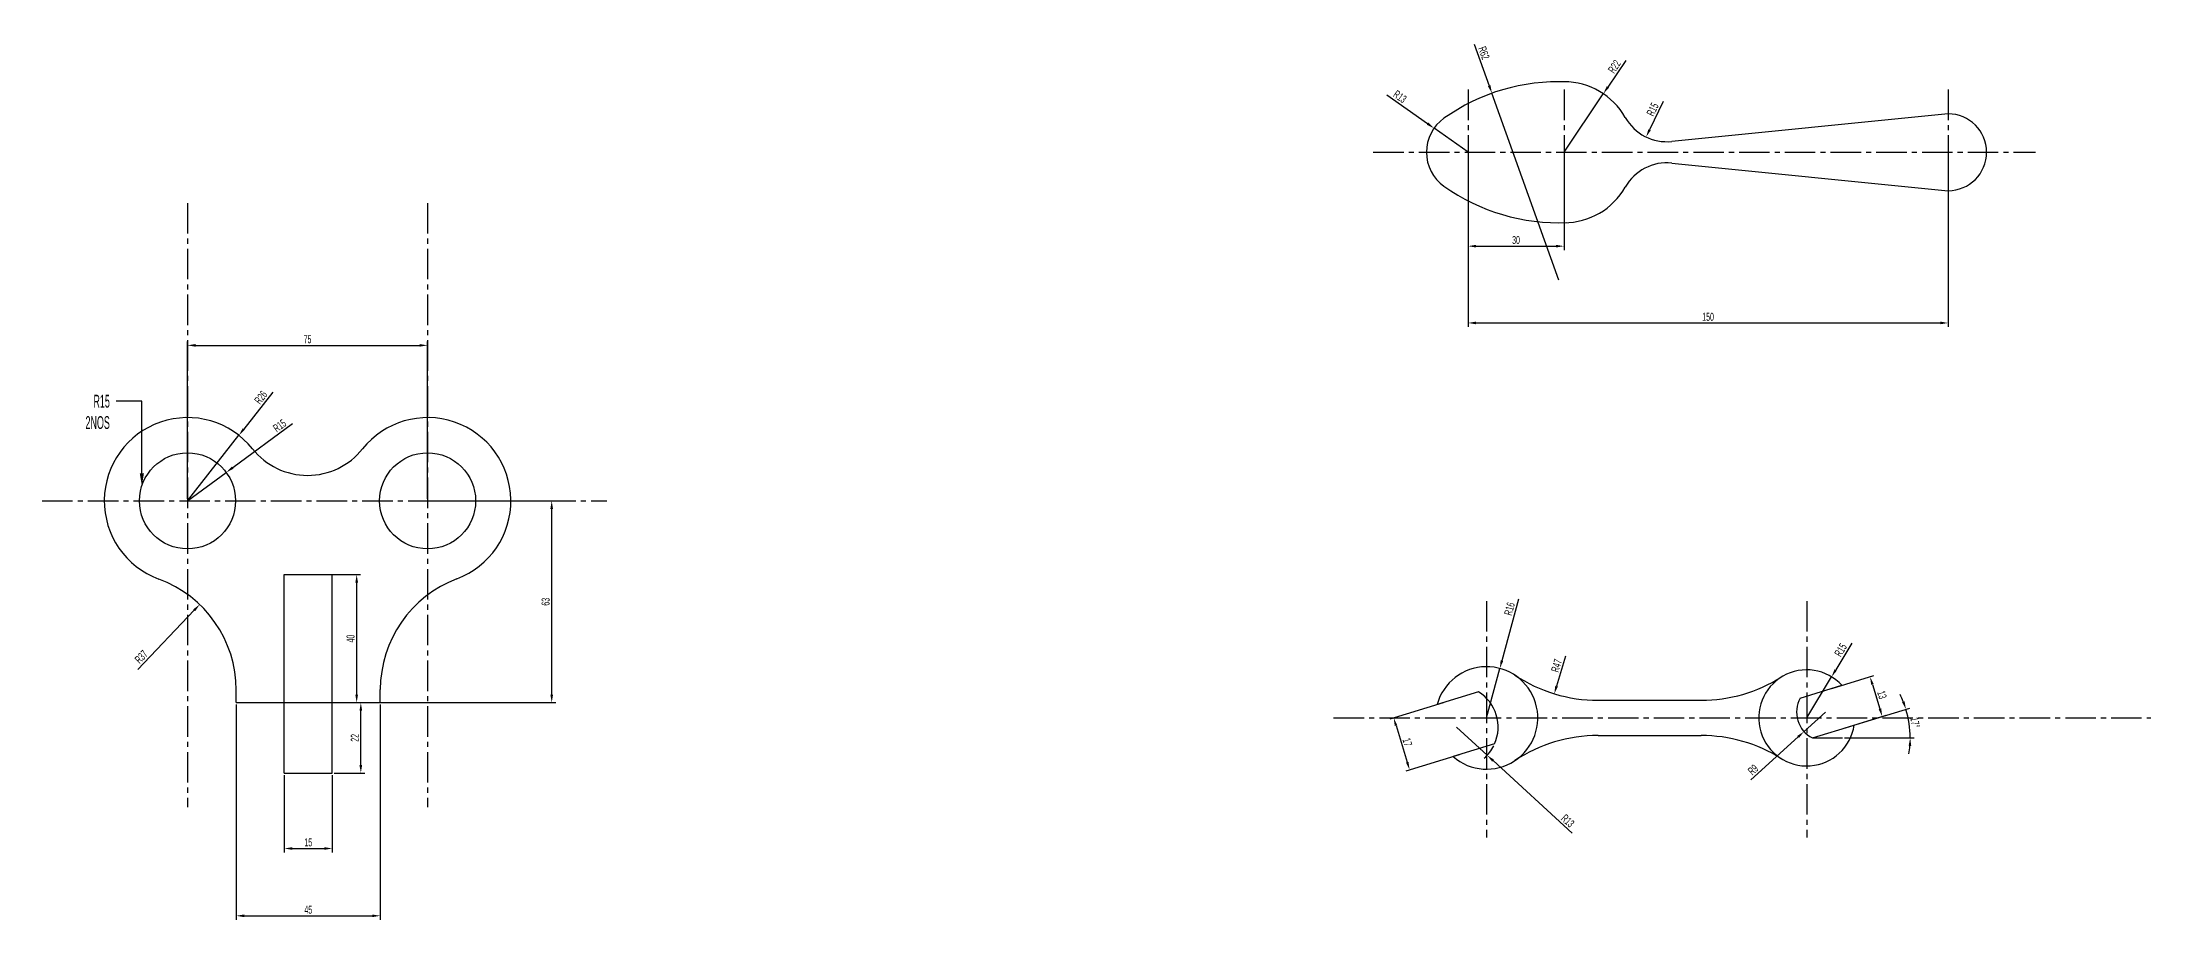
# Model space of a CAD drawing. Header units: millimetres. Extents: x 1568 to 31342, y 459 to 4403.
# Drawn here: x 3493 to 4151, y 1653 to 1927 of the extents above; entities that cross this region are included whole.
import ezdxf
from ezdxf import colors
from ezdxf.entities.mleader import LeaderData, LeaderLine
from ezdxf.math import Vec2, Vec3

# ---------------------------------------------------------------- set-up
doc = ezdxf.new("R2010")
doc.units = ezdxf.units.MM
doc.header["$LTSCALE"] = 0.5
doc.linetypes.add('CENTER2', pattern=[28.575, 19.05, -3.175, 3.175, -3.175])
for name, color, linetype in [('centre line', 3, 'CENTER2'), ('dim', 210, 'Continuous'), ('drawing', 7, 'Continuous')]:
    doc.layers.add(name, color=color, linetype=linetype)
doc.styles.get("Standard").update_dxf_attribs({"font": 'arial.ttf', "width": 0.5})
doc.dimstyles.new('ISO-25', dxfattribs={"dimtxt": 2.5, "dimasz": 2.5, "dimexe": 1.25, "dimexo": 0.625, "dimtad": 1, "dimtxsty": 'Standard', "dimcen": 2.5, "dimadec": 0, "dimazin": 0, "dimtfac": 1, "dimtmove": 0, "dimatfit": 3, "dimfxl": 1, "dimarcsym": 0})

# ---------------------------------------------------------------- blocks, each defined once
blk = doc.blocks.new('*D7')
at = {"layer": 'Defpoints', "color": 0, "transparency": 16777216}
for p in [(3554.05, 1803.93), (3538.01, 1783.46)]:
    blk.add_point(p, dxfattribs=at)
at = {"layer": 'dim', "color": 0, "lineweight": -2, "transparency": 16777216}
for p, q in [((3564.63, 1817.43), (3555.59, 1805.89)), ((3538.01, 1783.46), (3554.05, 1803.93))]:
    blk.add_line(p, q, dxfattribs=at)
at = {"layer": 'dim', "color": 0, "transparency": 16777216}
blk.add_solid([(3555.26, 1806.15), (3555.92, 1805.64), (3554.05, 1803.93)], dxfattribs=at)
at = {"layer": 'dim', "color": 0, "transparency": 16777216, "insert": (3560.91, 1815.76), "char_height": 2.5, "attachment_point": 5, "rotation": 51.91966}
blk.add_mtext('R26', dxfattribs=at)
blk = doc.blocks.new('*D8')
at = {"layer": 'Defpoints', "color": 0, "transparency": 16777216}
for p in [(3550.11, 1792.33), (3538.01, 1783.46)]:
    blk.add_point(p, dxfattribs=at)
at = {"layer": 'dim', "color": 0, "lineweight": -2, "transparency": 16777216}
for p, q in [((3570.84, 1807.54), (3552.12, 1793.81)), ((3538.01, 1783.46), (3550.11, 1792.33))]:
    blk.add_line(p, q, dxfattribs=at)
at = {"layer": 'dim', "color": 0, "transparency": 16777216}
blk.add_solid([(3551.88, 1794.15), (3552.37, 1793.47), (3550.11, 1792.33)], dxfattribs=at)
at = {"layer": 'dim', "color": 0, "transparency": 16777216, "insert": (3566.8, 1806.93), "char_height": 2.5, "attachment_point": 5, "rotation": 36.26311}
blk.add_mtext('R15', dxfattribs=at)
blk = doc.blocks.new('*D9')
at = {"layer": 'Defpoints', "color": 0, "transparency": 16777216}
for p in [(3568.24, 1698.46), (3583.24, 1698.46), (3583.24, 1674.91)]:
    blk.add_point(p, dxfattribs=at)
at = {"layer": 'dim', "color": 0, "lineweight": -2, "transparency": 16777216}
for p, q in [((3568.24, 1697.83), (3568.24, 1673.66)), ((3583.24, 1697.83), (3583.24, 1673.66)), ((3570.74, 1674.91), (3580.74, 1674.91))]:
    blk.add_line(p, q, dxfattribs=at)
at = {"layer": 'dim', "color": 0, "transparency": 16777216}
for points in [[(3570.74, 1675.32), (3570.74, 1674.49), (3568.24, 1674.91)], [(3580.74, 1675.32), (3580.74, 1674.49), (3583.24, 1674.91)]]:
    blk.add_solid(points, dxfattribs=at)
at = {"layer": 'dim', "color": 0, "transparency": 16777216, "insert": (3575.74, 1676.81), "char_height": 2.5, "attachment_point": 5}
blk.add_mtext('15', dxfattribs=at)
blk = doc.blocks.new('*D10')
at = {"layer": 'Defpoints', "color": 0, "transparency": 16777216}
for p in [(3553.24, 1720.46), (3598.24, 1720.46), (3598.24, 1653.89)]:
    blk.add_point(p, dxfattribs=at)
at = {"layer": 'dim', "color": 0, "lineweight": -2, "transparency": 16777216}
for p, q in [((3553.24, 1719.83), (3553.24, 1652.64)), ((3598.24, 1719.83), (3598.24, 1652.64)), ((3555.74, 1653.89), (3595.74, 1653.89))]:
    blk.add_line(p, q, dxfattribs=at)
at = {"layer": 'dim', "color": 0, "transparency": 16777216}
for points in [[(3555.74, 1654.3), (3555.74, 1653.47), (3553.24, 1653.89)], [(3595.74, 1654.3), (3595.74, 1653.47), (3598.24, 1653.89)]]:
    blk.add_solid(points, dxfattribs=at)
at = {"layer": 'dim', "color": 0, "transparency": 16777216, "insert": (3575.74, 1655.78), "char_height": 2.5, "attachment_point": 5}
blk.add_mtext('45', dxfattribs=at)
blk = doc.blocks.new('*D11')
at = {"layer": 'Defpoints', "color": 0, "transparency": 16777216}
for p in [(3583.24, 1720.46), (3592.15, 1720.46), (3583.24, 1698.46)]:
    blk.add_point(p, dxfattribs=at)
at = {"layer": 'dim', "color": 0, "lineweight": -2, "transparency": 16777216}
for p, q in [((3583.86, 1720.46), (3593.4, 1720.46)), ((3592.15, 1700.96), (3592.15, 1717.96)), ((3583.86, 1698.46), (3593.4, 1698.46))]:
    blk.add_line(p, q, dxfattribs=at)
at = {"layer": 'dim', "color": 0, "transparency": 16777216}
for points in [[(3591.73, 1717.96), (3592.56, 1717.96), (3592.15, 1720.46)], [(3591.73, 1700.96), (3592.56, 1700.96), (3592.15, 1698.46)]]:
    blk.add_solid(points, dxfattribs=at)
at = {"layer": 'dim', "color": 0, "transparency": 16777216, "insert": (3590.27, 1709.46), "char_height": 2.5, "attachment_point": 5, "rotation": 90}
blk.add_mtext('22', dxfattribs=at)
blk = doc.blocks.new('*D12')
at = {"layer": 'Defpoints', "color": 0, "transparency": 16777216}
for p in [(3575.74, 1760.46), (3583.24, 1720.46), (3590.85, 1720.46)]:
    blk.add_point(p, dxfattribs=at)
at = {"layer": 'dim', "color": 0, "lineweight": -2, "transparency": 16777216}
for p, q in [((3576.36, 1760.46), (3592.1, 1760.46)), ((3590.85, 1757.96), (3590.85, 1722.96)), ((3583.86, 1720.46), (3592.1, 1720.46))]:
    blk.add_line(p, q, dxfattribs=at)
at = {"layer": 'dim', "color": 0, "transparency": 16777216}
for points in [[(3590.44, 1757.96), (3591.27, 1757.96), (3590.85, 1760.46)], [(3590.44, 1722.96), (3591.27, 1722.96), (3590.85, 1720.46)]]:
    blk.add_solid(points, dxfattribs=at)
at = {"layer": 'dim', "color": 0, "transparency": 16777216, "insert": (3588.95, 1740.46), "char_height": 2.5, "attachment_point": 5, "rotation": 90}
blk.add_mtext('40', dxfattribs=at)
blk = doc.blocks.new('*D13')
at = {"layer": 'Defpoints', "color": 0, "transparency": 16777216}
for p in [(3541.8, 1751.09), (3516.24, 1724.34)]:
    blk.add_point(p, dxfattribs=at)
at = {"layer": 'dim', "color": 0, "lineweight": -2, "transparency": 16777216}
blk.add_line((3522.44, 1730.83), (3540.08, 1749.28), dxfattribs=at)
at = {"layer": 'dim', "color": 0, "transparency": 16777216}
blk.add_solid([(3539.77, 1749.57), (3540.38, 1748.99), (3541.8, 1751.09)], dxfattribs=at)
at = {"layer": 'dim', "color": 0, "transparency": 16777216, "insert": (3523.56, 1734.76), "char_height": 2.5, "attachment_point": 5, "rotation": 46.29245}
blk.add_mtext('R37', dxfattribs=at)
blk = doc.blocks.new('*D14')
at = {"layer": 'Defpoints', "color": 0, "transparency": 16777216}
for p in [(3613.01, 1783.46), (3651.78, 1783.46), (3560.74, 1720.46)]:
    blk.add_point(p, dxfattribs=at)
at = {"layer": 'dim', "color": 0, "lineweight": -2, "transparency": 16777216}
for p, q in [((3613.64, 1783.46), (3653.03, 1783.46)), ((3651.78, 1722.96), (3651.78, 1780.96)), ((3561.36, 1720.46), (3653.03, 1720.46))]:
    blk.add_line(p, q, dxfattribs=at)
at = {"layer": 'dim', "color": 0, "transparency": 16777216}
for points in [[(3651.36, 1780.96), (3652.2, 1780.96), (3651.78, 1783.46)], [(3651.36, 1722.96), (3652.2, 1722.96), (3651.78, 1720.46)]]:
    blk.add_solid(points, dxfattribs=at)
at = {"layer": 'dim', "color": 0, "transparency": 16777216, "insert": (3649.88, 1751.96), "char_height": 2.5, "attachment_point": 5, "rotation": 90}
blk.add_mtext('63', dxfattribs=at)
blk = doc.blocks.new('*D15')
at = {"layer": 'Defpoints', "color": 0, "transparency": 16777216}
for p in [(3613.01, 1832.02), (3538.01, 1783.46), (3613.01, 1783.46)]:
    blk.add_point(p, dxfattribs=at)
at = {"layer": 'dim', "color": 0, "lineweight": -2, "transparency": 16777216}
for p, q in [((3538.01, 1784.08), (3538.01, 1833.27)), ((3540.51, 1832.02), (3610.51, 1832.02)), ((3613.01, 1784.08), (3613.01, 1833.27))]:
    blk.add_line(p, q, dxfattribs=at)
at = {"layer": 'dim', "color": 0, "transparency": 16777216}
for points in [[(3540.51, 1832.44), (3540.51, 1831.61), (3538.01, 1832.02)], [(3610.51, 1832.44), (3610.51, 1831.61), (3613.01, 1832.02)]]:
    blk.add_solid(points, dxfattribs=at)
at = {"layer": 'dim', "color": 0, "transparency": 16777216, "insert": (3575.51, 1833.92), "char_height": 2.5, "attachment_point": 5}
blk.add_mtext('75', dxfattribs=at)
blk = doc.blocks.new('*D16')
at = {"layer": 'Defpoints', "color": 0, "transparency": 16777216}
for p in [(3978.65, 1768.19), (3964.96, 1723.23)]:
    blk.add_point(p, dxfattribs=at)
at = {"layer": 'dim', "color": 0, "lineweight": -2, "transparency": 16777216}
blk.add_line((3968.52, 1734.92), (3965.69, 1725.62), dxfattribs=at)
at = {"layer": 'dim', "color": 0, "transparency": 16777216}
blk.add_solid([(3965.29, 1725.74), (3966.09, 1725.5), (3964.96, 1723.23)], dxfattribs=at)
at = {"layer": 'dim', "color": 0, "transparency": 16777216, "insert": (3965.67, 1732.01), "char_height": 2.5, "attachment_point": 5, "rotation": 73.06748}
blk.add_mtext('R47', dxfattribs=at)
blk = doc.blocks.new('*D17')
at = {"layer": 'Defpoints', "color": 0, "transparency": 16777216}
for p in [(4051.59, 1728.52), (4043.82, 1715.69)]:
    blk.add_point(p, dxfattribs=at)
at = {"layer": 'dim', "color": 0, "lineweight": -2, "transparency": 16777216}
for p, q in [((4057.94, 1738.99), (4052.89, 1730.66)), ((4043.82, 1715.69), (4051.59, 1728.52))]:
    blk.add_line(p, q, dxfattribs=at)
at = {"layer": 'dim', "color": 0, "transparency": 16777216}
blk.add_solid([(4052.53, 1730.87), (4053.25, 1730.44), (4051.59, 1728.52)], dxfattribs=at)
at = {"layer": 'dim', "color": 0, "transparency": 16777216, "insert": (4054.43, 1736.88), "char_height": 2.5, "attachment_point": 5, "rotation": 58.79652}
blk.add_mtext('R15', dxfattribs=at)
blk = doc.blocks.new('*D18')
at = {"layer": 'Defpoints', "color": 0, "transparency": 16777216}
for p in [(4049.65, 1717.49), (4042.99, 1711.43)]:
    blk.add_point(p, dxfattribs=at)
at = {"layer": 'dim', "color": 0, "lineweight": -2, "transparency": 16777216}
for p, q in [((4049.65, 1717.49), (4042.99, 1711.43)), ((4026.39, 1696.31), (4041.14, 1709.75))]:
    blk.add_line(p, q, dxfattribs=at)
at = {"layer": 'dim', "color": 0, "transparency": 16777216}
blk.add_solid([(4040.86, 1710.05), (4041.42, 1709.44), (4042.99, 1711.43)], dxfattribs=at)
at = {"layer": 'dim', "color": 0, "transparency": 16777216, "insert": (4027.06, 1699.5), "char_height": 2.5, "attachment_point": 5, "rotation": 42.31714}
blk.add_mtext('R9', dxfattribs=at)
blk = doc.blocks.new('*D19')
at = {"layer": 'Defpoints', "color": 0, "transparency": 16777216}
for p in [(4051.1, 1724.73), (4067.42, 1716.13), (4054.9, 1712.3)]:
    blk.add_point(p, dxfattribs=at)
at = {"layer": 'dim', "color": 0, "lineweight": -2, "transparency": 16777216}
for p, q in [((4051.7, 1724.91), (4064.81, 1728.92)), ((4064.35, 1726.17), (4066.69, 1718.52)), ((4055.5, 1712.48), (4068.61, 1716.49))]:
    blk.add_line(p, q, dxfattribs=at)
at = {"layer": 'dim', "color": 0, "transparency": 16777216}
for points in [[(4064.75, 1726.29), (4063.95, 1726.04), (4063.62, 1728.56)], [(4067.09, 1718.64), (4066.29, 1718.39), (4067.42, 1716.13)]]:
    blk.add_solid(points, dxfattribs=at)
at = {"layer": 'dim', "color": 0, "transparency": 16777216, "insert": (4067.34, 1722.9), "char_height": 2.5, "attachment_point": 5, "rotation": 287}
blk.add_mtext('13', dxfattribs=at)
blk = doc.blocks.new('*D20')
at = {"layer": 'Defpoints', "color": 0, "transparency": 16777216}
for p in [(4058.64, 1713.44), (4045.59, 1709.45), (4045.59, 1709.45), (4055, 1709.45), (4076.01, 1712.47)]:
    blk.add_point(p, dxfattribs=at)
at = {"layer": 'dim', "color": 0, "lineweight": -2, "transparency": 16777216}
for p, q in [((4059.23, 1713.62), (4076.02, 1718.75)), ((4055.63, 1709.45), (4077.41, 1709.45))]:
    blk.add_line(p, q, dxfattribs=at)
for start, end in [(21.68766, 26.37532), (0, 17), (350.62468, 355.31234)]:
    blk.add_arc((4045.59, 1709.45), 30.57, start, end, dxfattribs=at)
at = {"layer": 'dim', "color": 0, "transparency": 16777216}
for points in [[(4074.39, 1720.89), (4073.6, 1720.61), (4074.82, 1718.39)], [(4075.64, 1706.97), (4076.47, 1706.94), (4076.16, 1709.45)]]:
    blk.add_solid(points, dxfattribs=at)
at = {"layer": 'dim', "color": 0, "transparency": 16777216, "insert": (4077.68, 1714.25), "char_height": 2.5, "attachment_point": 5, "rotation": 278.5}
blk.add_mtext('17°', dxfattribs=at)
blk = doc.blocks.new('*D21')
at = {"layer": 'Defpoints', "color": 0, "transparency": 16777216}
for p in [(3947.97, 1731.14), (3943.82, 1715.69)]:
    blk.add_point(p, dxfattribs=at)
at = {"layer": 'dim', "color": 0, "lineweight": -2, "transparency": 16777216}
for p, q in [((3953.75, 1752.73), (3948.61, 1733.56)), ((3943.82, 1715.69), (3947.97, 1731.14))]:
    blk.add_line(p, q, dxfattribs=at)
at = {"layer": 'dim', "color": 0, "transparency": 16777216}
blk.add_solid([(3948.21, 1733.67), (3949.02, 1733.45), (3947.97, 1731.14)], dxfattribs=at)
at = {"layer": 'dim', "color": 0, "transparency": 16777216, "insert": (3950.98, 1749.73), "char_height": 2.5, "attachment_point": 5, "rotation": 74.99518}
blk.add_mtext('R16', dxfattribs=at)
blk = doc.blocks.new('*D22')
at = {"layer": 'Defpoints', "color": 0, "transparency": 16777216}
for p in [(3934.42, 1712.81), (3944, 1704.03)]:
    blk.add_point(p, dxfattribs=at)
at = {"layer": 'dim', "color": 0, "lineweight": -2, "transparency": 16777216}
for p, q in [((3934.42, 1712.81), (3944, 1704.03)), ((3970.55, 1679.69), (3945.84, 1702.34))]:
    blk.add_line(p, q, dxfattribs=at)
blk.add_arc((3934.42, 1712.81), 13, 311.97887, 333.41318, dxfattribs=at)
at = {"layer": 'dim', "color": 0, "transparency": 16777216}
blk.add_solid([(3946.12, 1702.65), (3945.56, 1702.03), (3944, 1704.03)], dxfattribs=at)
at = {"layer": 'dim', "color": 0, "transparency": 16777216, "insert": (3969.17, 1683.54), "char_height": 2.5, "attachment_point": 5, "rotation": 317.48808}
blk.add_mtext('R13', dxfattribs=at)
blk = doc.blocks.new('*D23')
at = {"layer": 'Defpoints', "color": 0, "transparency": 16777216}
for p in [(3930.89, 1720.62), (3935.86, 1704.37), (3919.77, 1699.44)]:
    blk.add_point(p, dxfattribs=at)
at = {"layer": 'dim', "color": 0, "lineweight": -2, "transparency": 16777216}
for p, q in [((3930.29, 1720.44), (3913.6, 1715.34)), ((3915.53, 1713.31), (3919.04, 1701.84)), ((3935.26, 1704.18), (3918.57, 1699.08))]:
    blk.add_line(p, q, dxfattribs=at)
at = {"layer": 'dim', "color": 0, "transparency": 16777216}
for points in [[(3915.93, 1713.43), (3915.13, 1713.19), (3914.8, 1715.7)], [(3919.43, 1701.96), (3918.64, 1701.71), (3919.77, 1699.44)]]:
    blk.add_solid(points, dxfattribs=at)
at = {"layer": 'dim', "color": 0, "transparency": 16777216, "insert": (3919.08, 1708.12), "char_height": 2.5, "attachment_point": 5, "rotation": 287}
blk.add_mtext('17', dxfattribs=at)
blk = doc.blocks.new('*D24')
at = {"layer": 'Defpoints', "color": 0, "transparency": 16777216}
for p in [(3938.02, 1889.93), (4088.02, 1889.93), (4088.02, 1839.02)]:
    blk.add_point(p, dxfattribs=at)
at = {"layer": 'dim', "color": 0, "lineweight": -2, "transparency": 16777216}
for p, q in [((3938.02, 1889.31), (3938.02, 1837.77)), ((4088.02, 1889.31), (4088.02, 1837.77)), ((3940.52, 1839.02), (4085.52, 1839.02))]:
    blk.add_line(p, q, dxfattribs=at)
at = {"layer": 'dim', "color": 0, "transparency": 16777216}
for points in [[(3940.52, 1839.44), (3940.52, 1838.61), (3938.02, 1839.02)], [(4085.52, 1839.44), (4085.52, 1838.61), (4088.02, 1839.02)]]:
    blk.add_solid(points, dxfattribs=at)
at = {"layer": 'dim', "color": 0, "transparency": 16777216, "insert": (4013.02, 1840.93), "char_height": 2.5, "attachment_point": 5}
blk.add_mtext('150', dxfattribs=at)
blk = doc.blocks.new('*D26')
at = {"layer": 'Defpoints', "color": 0, "transparency": 16777216}
for p in [(3938.02, 1892.33), (3968.02, 1892.33), (3968.02, 1863)]:
    blk.add_point(p, dxfattribs=at)
at = {"layer": 'dim', "color": 0, "lineweight": -2, "transparency": 16777216}
for p, q in [((3938.02, 1891.7), (3938.02, 1861.75)), ((3968.02, 1891.7), (3968.02, 1861.75)), ((3940.52, 1863), (3965.52, 1863))]:
    blk.add_line(p, q, dxfattribs=at)
at = {"layer": 'dim', "color": 0, "transparency": 16777216}
for points in [[(3940.52, 1863.42), (3940.52, 1862.59), (3938.02, 1863)], [(3965.52, 1863.42), (3965.52, 1862.59), (3968.02, 1863)]]:
    blk.add_solid(points, dxfattribs=at)
at = {"layer": 'dim', "color": 0, "transparency": 16777216, "insert": (3953.02, 1864.91), "char_height": 2.5, "attachment_point": 5}
blk.add_mtext('30', dxfattribs=at)
blk = doc.blocks.new('*D27')
at = {"layer": 'Defpoints', "color": 0, "transparency": 16777216}
for p in [(3927.4, 1899.83), (3938.02, 1892.33)]:
    blk.add_point(p, dxfattribs=at)
at = {"layer": 'dim', "color": 0, "lineweight": -2, "transparency": 16777216}
for p, q in [((3912.7, 1910.22), (3925.36, 1901.28)), ((3938.02, 1892.33), (3927.4, 1899.83))]:
    blk.add_line(p, q, dxfattribs=at)
at = {"layer": 'dim', "color": 0, "transparency": 16777216}
blk.add_solid([(3925.6, 1901.62), (3925.12, 1900.93), (3927.4, 1899.83)], dxfattribs=at)
at = {"layer": 'dim', "color": 0, "transparency": 16777216, "insert": (3916.75, 1909.69), "char_height": 2.5, "attachment_point": 5, "rotation": 324.74396}
blk.add_mtext('R13', dxfattribs=at)
blk = doc.blocks.new('*D28')
at = {"layer": 'Defpoints', "color": 0, "transparency": 16777216}
for p in [(3945.49, 1910.74), (3966.37, 1852.36)]:
    blk.add_point(p, dxfattribs=at)
at = {"layer": 'dim', "color": 0, "lineweight": -2, "transparency": 16777216}
for p, q in [((3939.99, 1926.09), (3944.64, 1913.09)), ((3966.37, 1852.36), (3945.49, 1910.74))]:
    blk.add_line(p, q, dxfattribs=at)
at = {"layer": 'dim', "color": 0, "transparency": 16777216}
blk.add_solid([(3945.04, 1913.23), (3944.25, 1912.95), (3945.49, 1910.74)], dxfattribs=at)
at = {"layer": 'dim', "color": 0, "transparency": 16777216, "insert": (3943, 1923.34), "char_height": 2.5, "attachment_point": 5, "rotation": 289.68135}
blk.add_mtext('R62', dxfattribs=at)
blk = doc.blocks.new('*D29')
at = {"layer": 'Defpoints', "color": 0, "transparency": 16777216}
for p in [(3980.29, 1910.58), (3968.02, 1892.33)]:
    blk.add_point(p, dxfattribs=at)
at = {"layer": 'dim', "color": 0, "lineweight": -2, "transparency": 16777216}
for p, q in [((3987.31, 1921.01), (3981.69, 1912.66)), ((3968.02, 1892.33), (3980.29, 1910.58))]:
    blk.add_line(p, q, dxfattribs=at)
at = {"layer": 'dim', "color": 0, "transparency": 16777216}
blk.add_solid([(3981.34, 1912.89), (3982.03, 1912.43), (3980.29, 1910.58)], dxfattribs=at)
at = {"layer": 'dim', "color": 0, "transparency": 16777216, "insert": (3983.74, 1919.08), "char_height": 2.5, "attachment_point": 5, "rotation": 56.08076}
blk.add_mtext('R22', dxfattribs=at)
blk = doc.blocks.new('*D30')
at = {"layer": 'Defpoints', "color": 0, "transparency": 16777216}
for p in [(4000.18, 1910.62), (3993.66, 1897.11)]:
    blk.add_point(p, dxfattribs=at)
at = {"layer": 'dim', "color": 0, "lineweight": -2, "transparency": 16777216}
blk.add_line((3998.98, 1908.14), (3994.75, 1899.36), dxfattribs=at)
at = {"layer": 'dim', "color": 0, "transparency": 16777216}
blk.add_solid([(3994.37, 1899.54), (3995.12, 1899.18), (3993.66, 1897.11)], dxfattribs=at)
at = {"layer": 'dim', "color": 0, "transparency": 16777216, "insert": (3995.69, 1905.7), "char_height": 2.5, "attachment_point": 5, "rotation": 64.23607}
blk.add_mtext('R15', dxfattribs=at)

msp = doc.modelspace()

# ---------------------------------------------------------------- linework, layer by layer
at = {"layer": 'centre line'}
for p, q in [((3938.016, 1911.909), (3938.016, 1867.961)), ((3968.016, 1911.909), (3968.016, 1867.961)), ((4088.016, 1911.909), (4088.016, 1867.961)), ((3908.403, 1892.328), (4115.26, 1892.328)), ((3538.011, 1876.474), (3538.011, 1687.806)), ((3613.011, 1876.474), (3613.011, 1687.806)), ((3492.608, 1783.46), (3669.039, 1783.46)), ((3943.823, 1752.17), (3943.823, 1678.316)), ((4043.823, 1752.17), (4043.823, 1678.316)), ((3896.03, 1715.688), (4151.32, 1715.688))]:
    msp.add_line(p, q, dxfattribs=at)
at = {"layer": 'Defpoints'}
for p, q in [((4088.016, 1904.328), (4001.672, 1895.694)), ((4001.672, 1888.963), (4088.016, 1880.328)), ((3568.237, 1698.46), (3568.237, 1760.46)), ((3568.237, 1760.46), (3583.237, 1760.46)), ((3583.237, 1698.46), (3583.237, 1760.46)), ((4041.792, 1721.885), (4054.836, 1725.872)), ((3553.237, 1720.46), (3553.237, 1724.342)), ((3553.237, 1720.46), (3568.237, 1720.46)), ((3583.237, 1720.46), (3598.237, 1720.46)), ((3598.237, 1720.46), (3598.237, 1724.51)), ((3941.339, 1723.817), (3928.375, 1719.853)), ((3978.647, 1721.188), (4010.842, 1721.188)), ((3943.824, 1715.688), (3943.823, 1715.688)), ((4043.693, 1715.669), (4043.823, 1715.708)), ((4045.593, 1709.453), (4058.636, 1713.44)), ((3946.309, 1707.56), (3933.345, 1703.596)), ((3978.647, 1710.188), (4010.842, 1710.188)), ((3568.237, 1698.46), (3583.237, 1698.46))]:
    msp.add_line(p, q, dxfattribs=at)
for centre in [(3538.011, 1783.46), (3613.011, 1783.46)]:
    msp.add_circle(centre, 15, dxfattribs=at)
for centre, radius, start, end in [((4000.179, 1910.619), 15, 209.627128, 275.710593), ((4000.179, 1874.037), 15, 84.289407, 150.372872), ((3966.366, 1932.294), 62, 234.649873, 272.364122), ((3538.011, 1783.46), 26, 38.624833, 249.780153), ((3613.011, 1783.46), 26, 290.658024, 141.375167), ((3575.511, 1813.422), 22, 218.624833, 321.375167), ((3516.237, 1724.342), 37, 0, 69.780153), ((3635.237, 1724.51), 37, 110.658024, 180), ((3943.823, 1715.688), 16, 229.090457, 164.910554), ((3978.647, 1768.188), 47, 236.44269, 270), ((4010.842, 1768.188), 47, 270, 302.137473), ((4043.823, 1715.688), 15, 42.679289, 351.320711), ((3934.417, 1712.812), 13, 336.167783, 57.832217), ((4049.646, 1717.489), 9, 150.761743, 243.238257), ((3978.647, 1663.188), 47, 90, 123.55731), ((4010.842, 1663.188), 47, 57.862527, 90)]:
    msp.add_arc(centre, radius, start, end, dxfattribs=at)
at = {"layer": 'dim'}
msp.add_line((4045.593, 1709.453), (4055.004, 1709.453), dxfattribs=at)
at = {"layer": 'drawing'}
for centre, radius, start, end in [((3966.366, 1852.362), 62, 87.635878, 125.350127), ((3968.016, 1892.328), 22, 29.627128, 90), ((4088.016, 1892.328), 12, 270, 90), ((3938.016, 1892.328), 13, 125.350127, 234.649873), ((3968.016, 1892.328), 22, 270, 330.372872)]:
    msp.add_arc(centre, radius, start, end, dxfattribs=at)

# ---------------------------------------------------------------- dimensions: what is measured, and where the dimension line sits
at = {"layer": 'dim'}
for center, mpoint, picture, middle in [((3966.366, 1852.362), (3945.486, 1910.74), '*D28', (3941.207, 1922.702)), ((3968.016, 1892.328), (3980.293, 1910.584), '*D29', (3985.298, 1918.027)), ((3938.016, 1892.328), (3927.401, 1899.832), '*D27', (3915.652, 1908.137)), ((4000.179, 1910.619), (3993.659, 1897.11), '*D30', (3997.406, 1904.875)), ((3538.011, 1783.46), (3554.047, 1803.925), '*D7', (3562.404, 1814.59)), ((3538.011, 1783.46), (3550.106, 1792.332), '*D8', (3567.922, 1805.401)), ((3978.647, 1768.188), (3964.959, 1723.226), '*D16', (3967.467, 1731.464)), ((3943.823, 1715.688), (3947.965, 1731.143), '*D21', (3952.815, 1749.237)), ((3516.237, 1724.342), (3541.803, 1751.088), '*D13', (3524.936, 1733.442)), ((3934.417, 1712.812), (3944, 1704.028), '*D22', (3967.883, 1682.134)), ((4049.646, 1717.489), (4042.991, 1711.43), '*D18', (4028.342, 1698.092))]:
    dim = msp.add_radius_dim(center=center, mpoint=mpoint, dimstyle='ISO-25', dxfattribs=at)
    dim.commit()
    dim.dimension.update_dxf_attribs({"geometry": picture, "text_midpoint": middle, "dimtype": 164})
for base, p1, p2, picture, middle in [((3968.016, 1863.004), (3938.016, 1892.328), (3968.016, 1892.328), '*D26', (3953.016, 1864.906)), ((4088.016, 1839.025), (3938.016, 1889.935), (4088.016, 1889.935), '*D24', (4013.016, 1840.926)), ((3613.011, 1832.025), (3538.011, 1783.46), (3613.011, 1783.46), '*D15', (3575.511, 1833.921)), ((3598.237, 1653.886), (3553.237, 1720.46), (3598.237, 1720.46), '*D10', (3575.737, 1655.782)), ((3583.237, 1674.908), (3568.237, 1698.46), (3583.237, 1698.46), '*D9', (3575.737, 1676.81))]:
    dim = msp.add_linear_dim(base=base, p1=p1, p2=p2, dimstyle='ISO-25', dxfattribs=at)
    dim.commit()
    dim.dimension.update_dxf_attribs({"geometry": picture, "text_midpoint": middle})
for base, p1, p2, picture, middle in [((3651.779, 1783.46), (3560.737, 1720.46), (3613.011, 1783.46), '*D14', (3649.876, 1751.96)), ((3590.854, 1720.46), (3575.737, 1760.46), (3583.237, 1720.46), '*D12', (3588.953, 1740.46)), ((3592.147, 1720.46), (3583.237, 1698.46), (3583.237, 1720.46), '*D11', (3590.267, 1709.46))]:
    dim = msp.add_linear_dim(base=base, p1=p1, p2=p2, angle=90, dimstyle='ISO-25', dxfattribs=at)
    dim.commit()
    dim.dimension.update_dxf_attribs({"geometry": picture, "text_midpoint": middle})
dim = msp.add_radius_dim(center=(4043.823, 1715.688), mpoint=(4051.594, 1728.518), dimstyle='ISO-25', dxfattribs=at)
dim.commit()
dim.dimension.update_dxf_attribs({"geometry": '*D17', "text_midpoint": (4054.434, 1736.877)})
for p1, p2, distance, picture, middle in [((4051.102, 1724.731), (4054.903, 1712.299), 13.088, '*D19', (4067.338, 1722.898)), ((3930.889, 1720.622), (3935.86, 1704.365), -16.828, '*D23', (3919.08, 1708.123))]:
    dim = msp.add_aligned_dim(p1=p1, p2=p2, distance=distance, dimstyle='ISO-25', dxfattribs=at)
    dim.commit()
    dim.dimension.update_dxf_attribs({"geometry": picture, "text_midpoint": middle})
dim = msp.add_angular_dim_2l(base=(4076.009, 1712.471), line1=((4045.593, 1709.453), (4055.004, 1709.453)), line2=((4045.593, 1709.453), (4058.636, 1713.44)), dimstyle='ISO-25', dxfattribs=at)
dim.commit()
dim.dimension.update_dxf_attribs({"geometry": '*D20', "text_midpoint": (4077.682, 1714.248)})

# ---------------------------------------------------------------- leaders
ml = msp.add_multileader_mtext('Standard', dxfattribs=at)
ml.set_content('R15\\P2NOS', color=256)
ml.set_leader_properties()
ml.build(insert=Vec2(0, 0))
ctx = ml.context
ctx.base_point, ctx.plane_origin = Vec3(3496.987, 1814.553), Vec3(3523.749, 1788.105)
ctx.text_align_type = 2
notes = []
notes.append((ctx, [(0, (1, 1, 0), (3523.749, 1814.553), (-1, 0), 8, [(0, [(3523.749, 1788.105)], 0, [])])]))
ctx.mtext.insert, ctx.mtext.alignment, ctx.mtext.flow_direction = Vec3(3513.749, 1816.587), 3, 5
for ctx, leaders in notes:
    for number, flags, end, landing, length, lines in leaders:
        leader = LeaderData()
        leader.index, (leader.has_last_leader_line, leader.has_dogleg_vector, leader.attachment_direction) = number, flags
        leader.last_leader_point, leader.dogleg_vector, leader.dogleg_length = Vec3(end), Vec3(landing), length
        for number, points, colour, breaks in lines:
            line = LeaderLine()
            line.index, line.vertices, line.color, line.breaks = number, Vec3.list(points), colors.encode_raw_color(colour), breaks
            leader.lines.append(line)
        ctx.leaders.append(leader)

doc.saveas('drawing.dxf')
